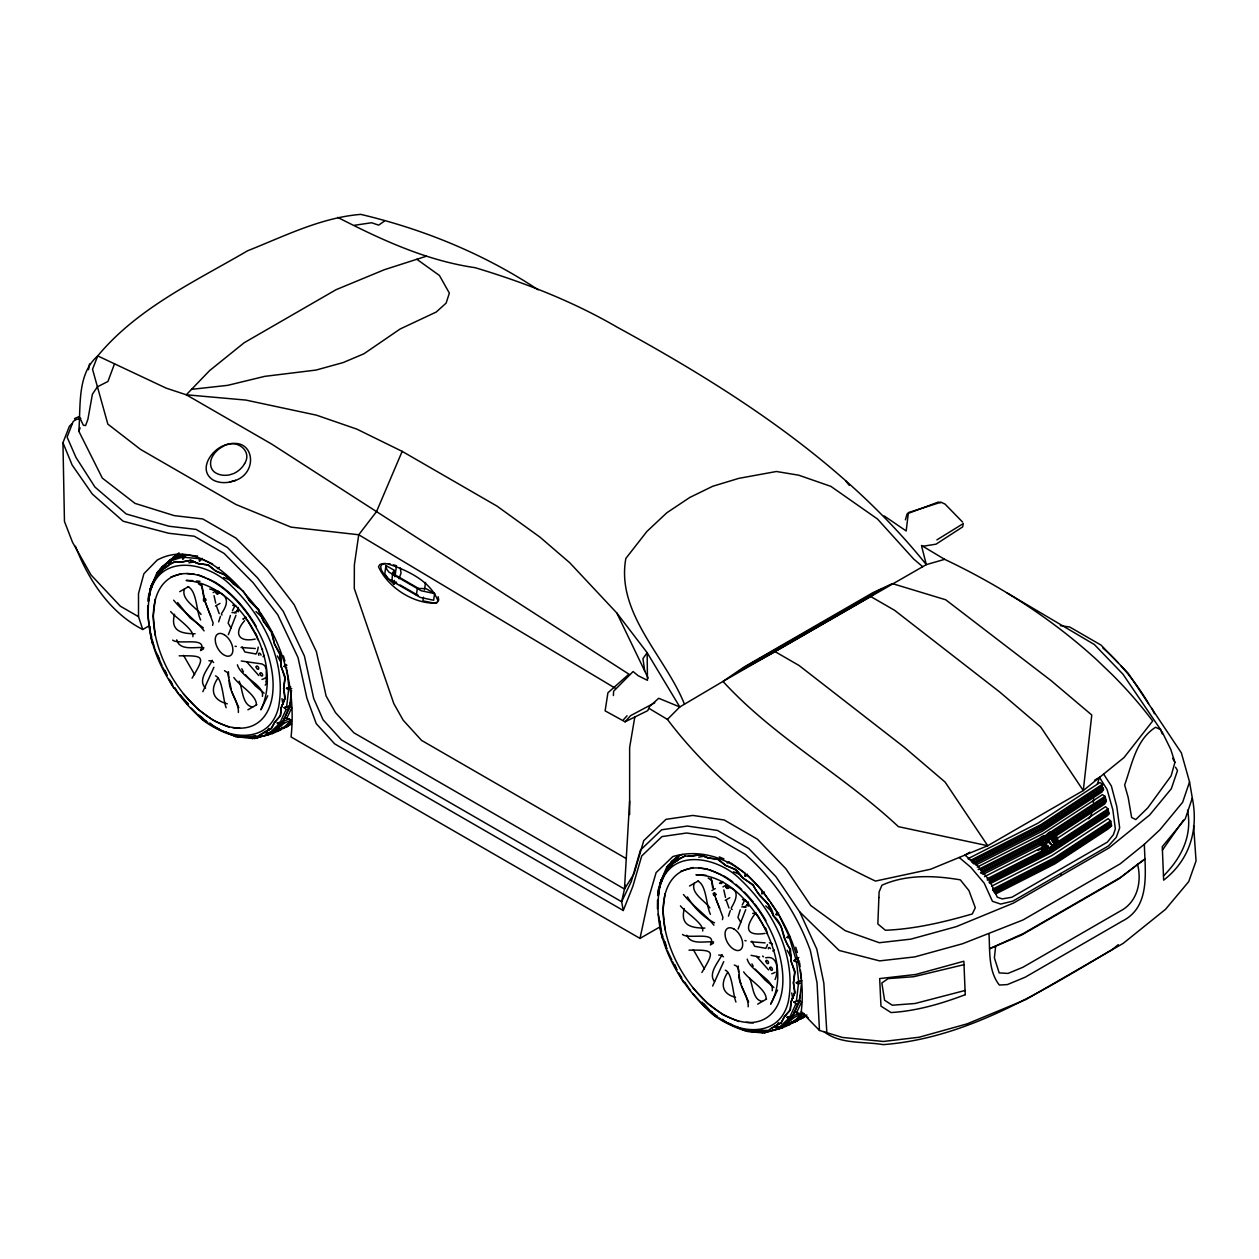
<?xml version="1.0" encoding="UTF-8"?>
<svg xmlns="http://www.w3.org/2000/svg" width="1259" height="1259" viewBox="0 0 1259 1259"><rect width="100%" height="100%" fill="white"/><g stroke="black" fill="none" stroke-linecap="round" stroke-linejoin="round"><path stroke-width="1.5" d="M769.485 901.098L764.15 893.355L761.711 893.654L762.466 890.916L747.846 875.398L745.045 876.059L745.092 873.195L730.755 862.856M174.529 614.25C170.107 630.995 181.233 633.765 195.129 633.749M684.329 908.589C679.907 925.334 691.034 928.103 704.93 928.072M226.305 575.206L215.793 571.051L208.427 564.882L198.23 563.576L191.148 560.239L181.878 561.955L174.891 561.703C159.578 567.683 150.293 583.358 148.578 599.315C149.632 582.587 160.129 567.919 175.646 561.624L181.878 561.955L190.314 560.428L198.23 563.576L207.798 565.023L215.793 571.051L225.55 575.363L233.356 583.861L241.649 589.904M663.855 875.981L658.52 889.106L658.378 893.638C659.417 876.909 669.93 862.258 685.447 855.963M71.968 423.638L69.339 426.376L62.95 442.743L72.156 465.043L92.316 494.063L123.162 521.226L168.58 533.234L194.311 536.24L224.118 553.441L253.075 582.681L277.767 614.785L298.021 657.56L306.881 698.1L316.277 723.689L334.674 743.88L623.284 910.509L621.631 901.712L624.48 889.027L353.873 732.801L335.476 712.61L326.081 695.944L316.402 651.69L294.165 604.682L267.286 569.729L235.952 538.112L202.778 518.96L174.246 515.623L135.012 503.38L102.325 478.105L78.813 431.223C80.922 406.232 76.799 374.049 97.73 355.919C137.514 307.983 194.877 281.623 247.535 250.809C284.282 236.251 320.809 217.618 360.766 214.376C423.874 229.311 483.991 253.909 538.144 289.79M1048.763 836.133L1050.683 834.843L1053.814 836.07L1055.561 834.276L1052.319 832.168L1048.039 835.268A6.358 5.02 84.9 0 0 1047.394 837.975L1046.796 837.44A6.5 5.13 84.9 0 1 1047.614 834.686C1048.558 829.917 1058.929 832.529 1053.814 836.07L1051.517 834.922M213.149 588.614L213.164 589.936M613.385 695.535L613.621 691.207L633.104 671.535L638.234 675.753L647.456 680.332L647.157 652.713L616.816 613.007L569.713 562.726L539.938 537.121L497.085 506.165L402.172 451.367L356.785 429.099L316.418 415.155L245.867 400.079L186.285 394.791L166.235 388.165L97.73 355.919L92.536 369.249L107.849 424.126L140.52 449.4L235.952 504.497L291.002 527.128L358.736 534.76L615.73 688.484M1175.513 767.172L1177.511 770.555L1171.295 788.779L1149.656 814.998L1108.943 847.968L1013.385 903.128L956.289 926.64L910.886 939.135L879.301 942.723L845.151 930.653L810.78 905.551L785.884 868.757L757.351 839.139L724.193 819.987L692.843 815.439L665.98 819.341L643.727 840.666L634.064 873.746L624.48 889.027L629.642 801.054M1162.026 731.668L1170.839 749.561L1174.915 762.387L1171.153 775.812L1147.783 807.837L1135.775 819.578L1131.621 817.469L1128.174 797.419L1124.649 784.971C1131.967 764.654 1135.791 739.93 1155.573 727.261L1160.436 729.543L1162.246 733.934M163.639 567.604L156.934 572.829L150.073 588.929L151.946 586.93M228.43 671.692L228.697 677.641M657.45 908.872L657.528 900.028M674.793 860.668L666.735 867.152L659.873 883.251L661.73 881.253M738.23 966.015L738.498 971.979M259.118 611.622L263.776 621.694L271.283 632.175L274.556 644.136L280.096 655.042L281.324 666.955L284.864 678.003L283.637 688.563L284.786 698.446L281.324 707.495L280.663 715.317L274.556 722.477L271.22 728.552L259.071 735.335M688.154 856.214L700.114 854.767L708.03 857.914L717.599 859.362L725.593 865.374L735.35 869.701L743.156 878.184L752.882 885.156L759.523 895.464L768.21 904.324L773.561 916.017L781.084 926.514L784.357 938.474L789.897 949.365L791.124 961.278L794.649 972.341L793.438 982.886L794.586 992.769L791.124 1001.834L790.463 1009.639L784.357 1016.816L781.021 1022.89L770.445 1028.713M149.852 595.114L150.262 591.274M995.649 946.312L994.39 957.863L999.174 972.892L1008.018 973.427L1022.953 967.242L1120.164 911.123C1137.365 902.341 1141.976 881.804 1137.569 864.366L1144.966 859.031L1120.683 877.334L1023.473 933.454L989.59 948.735L1021.679 934.996L1118.905 878.861L1137.569 864.366M148.688 601.015L150.073 588.929M290.2 702.632L288.956 708.738L286.092 709.525L284.125 707.684L286.627 706.913L288.61 689.649L291.742 688.579M285.352 715.883L289.759 706.157L291.521 690.483M658.473 895.338L659.873 883.251M800.205 995.208L798.757 1003.061L795.877 1003.864L793.925 1002.007L796.428 1001.235L798.411 983.971L801.542 982.917M802.125 1012.661L792.541 1016.013L779.746 1028.414L777.023 1028.996L776.032 1027.454L781.745 1027.218L791.533 1017.917L799.559 1000.48L801.322 984.806M1192.32 798.064C1198.694 829.964 1189.676 860.007 1163.646 880.151L1162.277 846.678L1185.238 818.869L1192.32 798.064L1189.55 781.933L1181.367 752.898L1128.158 673.203L1101.106 645.143L1069.725 627.013L1060.33 625.644M155.219 599.253L153.173 616.092L155.219 635.307M217.602 591.116L218.405 592.784M665.02 893.591L662.958 910.43L663.997 920.03M385.931 565.496L386.733 569.273L389.015 572.184L421.183 590.754L434.591 593.587L433.647 600.26L420.238 597.411L388.071 578.841L384.813 573.585L385.931 565.496L394.649 570.532L393.941 575.52M147.87 601.157L148.719 594.783M657.67 895.495L658.52 889.106M385.317 563.465L382.059 564.347L380.674 566.534L381.272 569.855L383.822 574.088L393.894 584.113L394.413 580.43M394.933 576.748L396.491 565.716L393.375 564.819M423.433 597.191L422.914 600.873L434.087 603.108L437.361 602.227M424.488 589.826L425.526 582.461M1091.821 811.457L1091.27 815.077L1088.673 818.759M1093.205 802.424L1093.756 798.804M217.335 728.457L235.291 736.531L237.746 735.98M1049.502 849.038L1049.723 847.779M1050.352 848.959L1050.84 846.851L1054.963 847.512M1050.84 846.851L1049.849 850.077M88.492 369.705L89.531 363.914M634.882 716.56L629.642 747.468L629.642 814.589M624.48 889.027L625.156 885.234M179.03 552.858L159.94 569.367L157.517 574.025L156.934 572.829M666.735 867.152L667.301 868.348L667.805 865.83L677.185 856.608M280.096 655.042L281.324 666.955L285.305 677.373L283.637 688.563L285.305 698.037L281.324 707.495L280.159 716.041L274.556 722.477L271.724 728.032L258.441 736.074L245.127 736.751M789.897 949.365L791.124 961.278L795.09 971.712L793.438 982.886L795.09 992.36L791.124 1001.834L789.96 1010.363L784.357 1016.816L781.524 1022.371L768.242 1030.397L749.971 1030.539M149.349 625.692L142.739 629.5L138.506 616.674L138.506 593.524L143.888 573.726L157.218 560.066C191.163 541.7 225.267 569.808 246.04 595.066C281.481 633.041 296.51 685.73 291.065 736.956L639.997 938.411L648.684 898.029L656.112 872.597L672.841 856.561C707.589 846.205 742.637 864.65 763.206 892.537C790.259 926.073 806.657 968.234 801.228 1011.748L819.483 1030.429L842.444 1037.447L883.425 1041.461L919.196 1037.227L967.132 1023.85L1026.054 999.457L1123.28 943.321L1165.551 909.297L1188.716 881.63L1196.05 860.967L1193.611 825.636M228.351 634.709L235.921 615.336M738.152 929.032L745.706 909.675M1183.429 820.144L1162.419 850.108M158.65 572.735L161.545 567.416L175.583 555.628M667.301 868.348L670.717 864.461L671.346 861.754L677.531 856.372M1048.967 836.102C1046.371 841.437 1054.507 851.572 1057.591 842.995L1056.254 839.517L1052.524 841.972L1051.58 839.564L1056.757 836.983L1057.088 837.802L1053.468 839.895L1051.58 839.564M905.378 519.81L907.141 513.798L938.223 502.089L940.756 502.687M220.467 616.312L218.657 621.852M730.267 910.65L728.442 916.174M1097.392 783.885L1099.532 777.385L1107.07 789.487L1112.846 809.836L1115.348 828.973L1113.365 834.733L1107.416 842.082L1011.858 897.258L1002.195 898.91L997.254 897.163L989.794 880.875L976.732 864.728L964.913 855.113L969.965 852.186M1189.55 781.933L1182.642 802.266L1159.932 829.76L1144.368 844.27L1120.164 863.863L1022.938 919.999L962.458 943.778L914.821 956.887L879.616 960.885L839.171 950.466L799.67 911.815L775.859 876.61L748.806 848.535L717.425 830.421L687.351 826.046L661.636 829.791L640.453 850.077L631.215 881.693L621.631 901.712L341.472 739.962L323.059 719.77L313.664 698.367L304.426 656.081L283.244 611.323L257.528 577.881L227.454 547.523L196.074 529.409L169.021 526.246L126.23 513.987L94.96 487.06L76.028 457.521L67.089 437.109L73.195 421.482L75.87 419.562L80.765 418.555M281.324 707.495L284.786 698.446M791.124 1001.834L794.586 992.769M799.496 961.042L796.617 962.206L793.925 960.696L795.751 958.807L789.503 938.112L787.017 937.467L788.653 935.295L779.038 915.183L776.032 914.601L776.96 911.941L770.555 902.64M1056.254 839.517L1053.374 841.909L1052.43 839.485L1056.757 836.983L1058.992 842.712L1057.765 845.308M230.413 615.494L228.147 623.126L230.979 628.021M740.213 909.816L737.947 917.449L740.764 922.359M1106.315 801.259L1051.564 837.188L1050.714 839.438L1104.725 803.997L1106.315 801.259L1105.056 796.317L1102.443 794.649L1043.003 833.663L977.189 867.089M78.813 431.223L80.12 427.887M244.624 463.564C253.232 449.967 234.615 437.975 223.142 446.378A19.703 14.903 -31.1 0 0 212.535 456.356C209.214 461.911 209.86 469.922 216.107 473.148A18.932 13.755 -19.6 0 0 229.28 474.942L233.985 473.431A19.625 15.045 -29.7 0 0 244.624 463.548M623.284 910.509L632.868 886.305L641.712 855.994L661.966 836.59L686.659 833.002L715.616 837.219L745.422 854.42A142.298 82.165 60 0 1 810.355 950.529L817.044 982.838L819.483 1030.429M221.442 613.605C231.31 599.725 226.022 592.879 209.702 589.007M731.243 907.928C735.823 900.264 740.874 889.609 727.702 887.028M286.029 726.585L289.334 725.247L288.248 724.492L287.32 726.726L277.625 729.968M789.314 1023.85L797.12 1021.065L802.125 1012.834M1052.524 841.972L1054.822 840.65L1055.53 842.476L1053.012 845.324M169.729 560.066L167.699 562.301L168.501 563.843L171.523 558.98L184.27 555.14L182.287 557.233L169.682 561.058M402.172 451.367L376.52 511.61L358.736 534.76L354.361 564.945L354.283 588.504L393.799 703.576L403.195 720.242L421.608 740.434L626.258 858.591M217.901 678.129C209.702 689.869 212.661 700.161 227.297 703.828M727.686 972.452C720.463 983.2 721.376 993.855 735.555 997.317M114.506 363.82L107.944 381.461L97.431 386.812L92.411 394.177L87.91 419.263L85.596 425.542L83.362 425.243L79.317 416.776M267.742 695.786L260.849 709.84C284.345 660.991 240.201 584.538 186.143 580.446L192.784 580.619M284.628 717.504L289.885 719.44L284.628 717.504L281.748 723.595L271.944 732.895L266.231 733.131L267.223 734.658L269.945 734.091L271.551 732.046L272.511 733.541L280.71 729.874L282.032 727.497L284.581 727.655L288.374 725.798L290.404 722.666M777.543 990.109L770.65 1004.178C786.497 975.615 773.057 941.402 757.713 915.576M155.66 577.456L150.812 586.175M157.233 574.025L158.697 570.846M213.92 667.301L202.856 691.695M281.748 723.595L278.695 724.334L277.216 722.949L279.97 722.886L286.092 709.525M279.97 722.886L282.787 722.225L288.956 708.738M667.034 868.348L668.498 865.169M723.72 961.624L712.657 986.033M791.533 1017.917L788.48 1018.657L787.017 1017.272L789.771 1017.225L795.877 1003.864M789.771 1017.225L792.572 1016.564L798.757 1003.061M773.781 1029.594L772.743 1030.617L782.311 1027.879L790.51 1024.212L791.832 1021.82L794.382 1021.978L798.159 1020.12L802.502 1012.692M286.958 717.929L291.663 707.967L289.759 706.157L284.125 707.684M797.844 1013.668L794.413 1011.843L796.758 1012.252L801.448 1002.29L799.559 1000.48L793.925 1002.007M232.459 610.678L235.024 605.579M742.259 905.001L744.824 899.902M398.993 578.731L401.054 573.144L400.252 567.903M267.018 731.432L268.623 728.316M776.819 1025.77L778.424 1022.638M664.595 874.643L668.56 867.687L674.368 861.675L684.691 856.026L691.663 856.293L699.091 854.924M1102.522 784.2L1040.831 824.676L970.705 860.29L968.014 858.685L1038.187 823.04L1099.925 782.531L1102.522 784.2L1102.16 786.639L1103.561 789.267L1101.987 792.021L1042.074 831.333L975.725 865.027M1057.686 844.049L1054.743 847.464M244.592 620.703C233.261 633.277 238.659 642.625 255.215 639.084M1041.335 840.115C1038.832 844.726 1052.524 843.955 1047.645 838.887L1045.537 840.493L1043.522 839.297M197.647 556.037L186.269 555.03L182.807 559.421L182.287 557.233M795.83 1020.907L806.877 1015.006M755.935 912.57C745.359 926.372 744.289 936.539 765.016 933.423M256.411 704.898C256.867 694.984 239.021 685.541 233.844 677.531M766.196 999.221C766.652 989.306 748.822 979.88 743.644 971.854M212.236 660.283C208.522 668.261 197.144 680.033 205.563 688.169M722.037 954.621C718.385 962.474 707.794 973.286 714.577 981.768M793.375 1021.08L798.049 1018.814L800.472 1018.956L804.312 1013.936M1163.473 875.934C1181.383 857.851 1192.462 836.086 1187.552 810.245M161.199 571.492L164.583 567.337M670.984 865.83L674.368 861.675M1056.757 838.683L1105.528 806.689L1107.999 808.923L1108.974 813.77L1107.306 815.801L1050.903 852.799L990.282 883.598M991.746 886.1L1052.02 855.475L1108.109 818.68L1110.58 820.915L1111.555 825.747L1108.298 828.831L1054.869 863.894L995.885 893.859M264.374 655.53L263.021 656.679M774.159 949.868L772.821 951.017M1057.796 845.151L1054.035 847.999L1050.525 847.087M1048.999 850.155L1044.419 852.563L1041.02 849.369L1043.711 847.889L1045.238 849.557M1049.015 851.037L1050.195 849.731M159.924 571.397L164.473 566.204M668.576 867.01L671.991 863.123M168.501 563.843L172.09 559.767L171.523 558.98M628.115 674.887L607.924 692.78L605.123 710.847L625.062 721.816L630.602 715.647L654.79 702.758M623.473 719.692L627.061 715.789M660.613 880.513L662.313 878.672M286.816 667.884L284.125 666.373L285.95 664.469M394.649 570.532L392.588 572.656L391.942 581.076L391.801 580.194M667.427 719.408L679.797 706.96L722.981 681.418L926.325 564.63L944.659 559.342A546.563 364.732 9.3 0 1 1096.809 659.889L1112.201 674.635A546.563 364.732 9.3 0 1 1152.693 721.014L1123.988 757.588L1083.275 790.558L987.717 845.718L930.621 869.229L875.461 881.08A546.563 364.732 9.3 0 1 812.952 847.401L793.469 835.032A546.563 364.732 9.3 0 1 667.427 719.408L649.188 708.487M184.097 557.296L198.891 558.618L199.473 561.073L202.243 558.319M284.581 727.655L291.427 721.092M794.382 1021.978L801.228 1015.415M158.005 571.507L167.699 562.301M192.076 678.16C205.154 656.128 204.792 655.561 179.203 655.845M269.001 733.525L278.695 724.334M667.805 865.83L677.484 856.639L678.286 858.166L679.467 855.38L682.63 854.42M701.877 972.483C714.955 950.451 714.593 949.884 689.003 950.167M778.802 1027.863L788.48 1018.657M1049.392 850.643L1045.269 852.485L1041.87 849.29L1043.711 847.889L1041.02 849.369M728.93 887.044L727.088 888.099L725.971 886.163L726.805 885.675L727.922 887.611M1044.687 840.571L1047.645 838.887M199.473 561.073L201.613 559.185L212.614 563.906M226.148 707.715C223.032 700.319 222.686 678.601 215.525 675.847M735.948 1002.038C732.832 994.641 732.486 972.924 725.326 970.17M177.204 554.542L161.545 567.416M291.254 720.179L284.329 723.107L276.901 729.575L282.409 728.489L291.175 720.872M794.13 1017.445L786.702 1023.897L792.21 1022.812L802.424 1013.92L794.13 1017.445L792.541 1016.013L787.017 1017.272M200.622 619.995C196.278 611.496 197.002 591.352 188.22 586.757M710.422 914.333C706.079 905.819 706.803 885.691 698.021 881.095M170.61 561.309L173.648 558.839M393.894 584.113L396.365 582.099M1046.103 849.463L1047.457 847.165L1045.788 845.403M1118.291 944.659L1112.248 949.538C1041.35 991.557 967.557 1038.266 883.173 1044.624C863.69 1041.272 840.241 1044.561 823.89 1031.562M745.045 876.059L747.437 874.171M184.506 588.913C180.509 599.19 195.963 607.2 201.078 614.439M694.291 883.236C690.278 893.087 705.04 900.893 709.903 907.881M671.346 861.754L674.808 859.11M1056.82 846.316L1050.903 847.874M192.926 636.708C194.043 629.232 175.662 617.776 170.642 611.544M702.727 931.031C703.923 923.429 685.274 912.319 680.442 905.866M674.273 860.526L677.436 858.245M265.224 685.179L266.263 683.637L266.294 669.206L264.752 665.618L261.935 663.934L241.256 660.991M775.025 979.518C778.55 972.121 778.55 954.81 765.677 957.8M384.137 221.285L378.707 225.141L371.547 222.749L354.471 225.282M170.846 560.381L173.128 558.791M761.711 893.654L764.26 891.923M217.366 568.675L219.365 567.368M727.167 863.013L729.15 861.707M1102.695 785.191L1041.24 825.526L971.381 861.014L971.806 861.896M1102.05 786.072L1040.91 826.187L971.429 861.486M1102.443 787.725L1041.618 827.635L972.483 862.761L973.349 863.233L1042.468 828.123L1103.293 788.213M1103.561 789.267L1042.924 829.067L973.994 864.083M1105.056 796.317L1045.662 835.299L978.133 869.591M1050.856 832.986L1105.308 797.262M1045.741 836.81L1104.757 798.08M1048.07 837.188L1105.182 799.717M1048.936 837.66L1106.047 800.189M1107.999 808.923L1054.46 844.065L1051.564 837.188M1050.95 847.417L1108.188 809.867M1058.662 842.57L1107.621 810.45M1107.951 812.055L1051.013 849.4L989.81 880.497M1108.77 812.732L1051.863 850.061L988.929 882.04M1108.974 813.77L1052.194 851.021L989.401 882.921M1110.58 820.915L1054.601 857.647L992.721 889.09M1110.768 821.844L1054.9 858.512L993.131 889.893M1110.202 822.426L1054.46 859L992.816 890.318M1110.532 824.031L1054.979 860.495L993.54 891.702M1111.351 824.708L1055.813 861.14L994.468 892.316M1111.555 825.747L1056.144 862.116L994.925 893.213M936.885 539.891L963.308 523.555L962.663 526.907L936.035 544.171L921.682 546.453L926.325 564.63C844.002 462.179 731.369 389.55 617.225 327.214C572.609 301.247 524.499 282.52 475.162 267.695C426.093 260.55 381.414 239.761 337.695 217.382M262.423 696.416C264.579 684.802 240.878 677.405 237.4 664.799M772.208 990.754C774.379 979.124 750.679 971.743 747.201 959.138M235.417 480.45C258.803 472.345 254.176 436.637 227.58 444.521C213.117 446.851 196.609 469.355 212.96 479.899A23.622 17.17 -19.7 0 0 229.406 482.15L235.417 480.45L229.406 482.15M212.629 625.298L213.117 622.953L205.296 602.101M722.43 919.621L722.918 917.276L715.096 896.424M238.376 712.452C239.1 702.679 228.839 691.411 229.122 680.364M748.176 1006.775C748.9 997.018 738.64 985.734 738.923 974.702M179.722 591.667L188.567 586.568M213.149 592.596L216.438 590.691M205.248 601.173A1.637 0.944 60 0 0 204.241 598.576L203.36 599.142L204.477 601.078L205.957 600.213L204.839 598.277M203.596 600.291L205.311 600.59M204.005 598.765L205.721 599.064M216.816 591.462L218.531 591.761L217.65 590.975L216.17 591.824L216.406 592.989L218.122 593.272M218.767 592.91L217.288 593.76L216.406 592.989M215.415 606.051L219.995 603.407M234.426 612.598L238.266 610.363L238.203 607.405M246.072 617.24L242.877 619.082L243.868 618.736M203.643 648.81L200.574 650.573C208.333 636.11 178.794 645.253 172.688 640.123M247.897 709.808L256.773 704.694M689.523 886.006L698.367 880.891M722.682 881.505L719.503 883.346L721.863 883.472M711.917 890.506L715.222 888.602M722.949 886.918L726.238 885.014M715.112 894.913L713.161 893.465L714.907 895.023M714.671 893.874L715.521 893.386L715.757 894.551L714.278 895.401L713.397 894.614A1.637 0.944 60 0 0 715.033 895.495A1.637 0.944 60 0 0 714.341 893.119A1.637 0.944 60 0 0 715.694 894.929M726.207 887.312L727.041 886.824M726.616 885.785L728.332 886.084M639.997 938.411L660.346 926.671M725.215 900.374L729.795 897.73M744.226 906.921L748.066 904.702L748.003 901.727M713.444 943.133L710.375 944.911C718.023 930.338 688.358 939.733 682.488 934.446M776.032 914.601L778.692 913.058M1094.48 780.297L1099.532 777.385M757.698 1004.131L766.574 999.016M1038.093 850.454L1044.797 846.583M263.776 732.486L271.22 728.552M773.561 1026.809L781.021 1022.89M162.143 569.194L167.825 566.298M671.944 863.532L677.625 860.621M980.462 869.465L1039.147 839.643M980.383 870L1038.864 840.304M981.406 871.307L1044.734 839.124M980.541 872.66L1045.584 839.611M981.202 873.494L1043.428 841.878L1046.323 848.755L987.213 878.782M982.886 874.47L1042.578 844.144M984.507 876.673L1043.742 846.583L1046.323 848.755M987.607 879.6L1042.389 851.776M987.292 880.041L1043.664 851.399M288.61 689.649L286.47 688.39L288.83 687.209L287.021 669.804M798.411 983.971L796.27 982.712L801.527 980.572M625.062 721.816L647.724 710.643L649.675 706.362L658.709 698.289L679.797 706.96L647.157 652.713L642.956 658.614L644.734 671.031M752.677 913.42L754.771 913.121L757.351 914.994M787.017 937.467L789.771 936.129M1042.908 836.621C1038.423 837.66 1038.518 845.308 1043.16 845.78M1048.306 851.43L1045.049 851.824L1042.83 849.526M800.472 1018.956L804.328 1017.146L804.265 1015.808M78.562 416.808L74.533 418.602L75.87 419.562M288.043 719.345L282.74 721.69L274.556 729.26L276.791 729.779L273.297 731.29M795.594 1019.806L800.582 1017.634M781.745 1027.218L781.351 1026.384L790.085 1022.591M286.155 726.506L291.443 724.271M794.177 1021.568L802.99 1017.854M261.762 735.854L257.733 737.522L254.05 737.066M252.681 707.054C242.216 705.528 242.751 688.941 239.163 681.213M795.751 958.807L798.867 957.548M762.482 1001.377C752.662 1000.37 753.087 985.042 749.546 978.101M284.125 666.373L286.942 665.24M793.925 960.696L798.143 959.012M1042.059 839.548L1046.056 839.942L1044.734 838.683L1042.924 838.998L1041.366 841.264L1042.295 842.806M1043.695 839.155L1041.649 841.311L1043.239 842.649M1051.533 834.764C1044.671 836.826 1053.075 851.005 1056.38 842.397L1054.822 840.65M1045.222 849.778L1046.953 849.384C1050.148 847.512 1047 843.357 1043.931 845.702M286.47 688.39L290.735 686.989M796.27 982.712L801.952 980.84M426.25 256.254L384.325 269.725L336.09 289.68L244.183 342.731L209.623 370.587L186.285 394.791L271.802 444.159L629.374 674.478M170.831 577.047L181.548 573.742M680.631 871.37L693.127 867.514M245.93 737.082L255.42 737.931L252.603 738.545L251.926 737.554L254.617 738.482L267.223 734.658M254.617 738.482L269.945 734.091M759.523 1031.751L765.22 1032.254L762.403 1032.868L761.711 1031.876L764.418 1032.805L777.023 1028.996M779.746 1028.414L764.418 1032.805M965.071 990.487L915.041 1003.502L892.269 1005.217L884.589 1000.228L881.835 982.98L888.177 978.605L913.688 976.716L964.001 964.662M173.238 557.06L182.791 554.322M275.076 731.51L280.71 729.874M262.942 736.295L272.511 733.541M782.988 1026.368L790.51 1024.212M286.627 706.913L289.743 706.031M796.428 1001.235L799.544 1000.354M208.915 660.739L212.047 660.912L213.621 662.517M718.716 955.077L721.832 955.251L723.421 956.856M751.056 955.329L759.586 957.029M727.167 1022.623L745.092 1030.853L750.254 1030.916M793.312 1021.946L797.12 1021.065M277.216 722.949L280.899 722.099M266.231 733.131L271.551 732.046L271.944 732.895M776.032 1027.454L779.573 1026.746M232.679 605.217L236.251 606.303M742.464 899.54L746.052 900.641M188.913 562.836L194.169 561.876M698.714 857.159L703.954 856.214L708.03 857.914L718.212 859.205L725.593 865.374L736.106 869.528L743.156 878.184L753.386 884.857C757.761 897.258 771.673 902.388 773.561 916.017C784.42 924.484 781.918 939.104 790.463 949.081L791.124 961.278M255.341 735.933C245.474 738.577 235.087 737.522 226.305 732.093M763.253 1030.554C747.5 1034.394 731.605 1026.73 718.999 1017.854M1043.774 842.523L1048.558 842.507M1042.389 842.727L1047.457 842.318L1046.827 839.643M203.816 647.598C195.224 646.764 179.549 651.155 176.779 639.824M224.495 670.685L227.643 672.684M713.617 941.921C705.229 941.04 690.593 945.336 686.832 935.201M734.296 965.024C741.472 966.802 737.695 978.463 741.032 983.515M198.418 583.735L202.007 586.206L204.351 598.088M708.219 878.058L711.807 880.545L713.334 888.35M191.525 389.361L227.737 385.333L264.736 376.362L316.04 370.067L343.093 362.592L363.961 353.763L400.11 329.008L436.275 312.012L446.127 303.104L449.353 293.111L439.454 275.501L416.839 259.275M1044.781 845.623C1034.772 848.566 1039.635 830.877 1046.764 837.896M1055.593 834.371L1052.194 832.12M1055.53 842.476L1057.591 842.995M1058.142 842.775L1058.992 842.712M1052.288 831.884L1048.873 832.671L1046.764 834.764A6.5 5.13 84.9 0 0 1045.946 837.503L1042.908 836.48M173.648 600.181C182.162 610.914 195.554 619.995 204.115 630.885M683.448 894.504C691.962 905.237 705.355 914.333 713.916 925.208M255.294 648.542L241.051 647.472M765.094 942.865L750.852 941.795M237.432 736.893L240.91 736.971M747.232 1031.231L750.71 1031.294M235.103 646.26L236.299 646.465M744.903 940.583L746.099 940.788M252.603 738.545L235.291 736.531M747.61 1031.546L762.403 1032.868M390.243 563.922L383.271 563.56L379.919 564.473L378.487 566.692C387.835 587.497 413.692 604.178 436.574 603.14L438.73 600.039L438.132 596.719M186.962 573.553L194.248 574.261M196.388 580.981L199.976 581.328M232.742 727.576L240.013 728.3M698.588 868.049L707.668 868.962M706.189 875.304L695.944 874.769C728.615 875.335 751.513 904.104 766.227 930.307M728.631 887.233L727.372 885.675M715.82 894.535L714.593 893.245M746.178 1022.277L753.449 1022.985M255.01 653.814L244.875 651.973L242.074 646.843M764.811 948.137L754.676 946.296L751.875 941.165M769.375 942.802L772.381 943.935M209.891 722.965C218.484 731.243 230.082 735.665 241.885 736.468M746.556 1030.035L743.156 1029.532L752.851 1031.656M1044.388 849.636L1046.072 849.699M233.356 735.209L243.05 737.318M784.357 1023.598L786.592 1024.102M388.339 564.032C407.475 570.374 430.484 581.044 437.99 600.905M700.114 854.767L703.954 856.214M190.314 560.428L198.23 563.576M223.598 577.503L229.547 579.864L237.746 586.71M733.399 871.826L739.348 874.202M219.302 729.181L209.199 723.516M725.593 1022.056L732.596 1024.968M197.883 574.623L205.689 577.944M207.247 578.605L211.937 580.604M709.242 869.623L721.722 874.926M215.053 721.25L229.107 727.214M738.907 1021.553L723.296 1014.911L707.668 1003.517L693.127 988.158M719.267 856.891L723.988 858.921M714.514 922.831C703.23 917.323 693.898 907.471 687.43 896.896M736.106 1026.415L741.394 1028.76M702.711 855.412L708.03 857.914M203.344 627.879L190.015 617.823L177.629 602.573M267.317 682.394L266.184 681.733M796.758 1012.252L799.685 1013.763M871.181 596.797L894.598 610.316L1000.008 692.245L1040.674 726.931L1083.275 790.558L1091.773 715.018L1051.108 680.631L945.698 599.772L892.379 583.609L872.991 592.611L743.597 667.317L722.981 681.418C774.49 737.648 842.885 774.631 898.407 826.659L987.717 845.718L945.116 782.091L904.466 747.405L799.056 665.492L775.623 651.957M434.591 593.587L425.888 588.567L417.311 588.52L416.367 595.177L418.193 595.444L400.047 584.963M392.745 573.537L419.137 588.771M393.453 581.154L396.742 583.059M138.506 616.674L120.345 606.193L90.963 574.891L72.518 542.267L64.461 521.478L62.95 442.743M142.739 629.5C110.005 612.803 88.35 579.832 75.446 546.249M1007.169 593.02L1094.386 644.545L1122.934 674.163L1160.971 730.126M921.446 545.446L944.659 559.342M702.129 1002.18L711.839 1013.243L717.614 1016.721L704.033 1005.957L700.051 1001.283M202.605 717.85L198.23 714.923L202.054 718.905L207.814 722.383M262.58 649.613L261.604 648.983M773.892 987.481L765.142 980.163L755.321 969.162M264.107 693.158L255.341 685.84L245.521 674.84M708.03 1009.246L712.405 1012.189M884.133 515.891L906.181 530.968L908.384 512.602L940.992 502.199L945.005 504.072L962.584 522.06M799.119 1019.585L798.049 1018.814L798.159 1020.12M722.351 1019.349L727.135 1022.796M213.495 720.589L197.883 709.195L183.326 693.835M198.23 714.923L206.445 721.328M669.741 863.69L670.717 864.461M159.94 569.367L160.916 570.138M711.839 1013.243L716.025 1016.627M202.054 718.905L206.224 722.304M196.908 713.822L191.258 708.125M959.169 857.473L970.72 867.215L984.223 883.173L992.438 901.302L1000.669 904.072L1012.865 901.114L1108.424 845.954L1116.277 837.329L1119.66 827.855L1116.812 806.626L1111.367 786.009L1103.624 774.065M922.674 566.676L913.641 558.996L877.476 518.991L830.893 486.383L798.725 475.194L776.425 471.496L738.828 478.357L712.799 486.242L689.822 497.431L666.845 512.759L646.937 531.424L625.849 558.414C615.84 613.338 665.743 656.915 684.455 704.206M801.228 1011.748L808.309 1017.933M284.329 723.107L282.787 722.225M793.076 1022.969L791.832 1021.82L792.21 1022.812M283.275 728.646L282.032 727.497L282.409 728.489M259.071 609.797L249.723 601.125L243.081 590.817M765.755 905.898L771.043 910.824M258.41 610.001L249.723 601.125L247.094 596.577M255.955 611.575L261.243 616.485M698.761 1000.055L692.749 993.445M188.488 703.938L178.463 693.693L174.954 687.76M187.67 704.489L180.1 694.653M768.572 969.902L756.565 956.447M258.787 675.564L246.481 661.573M709.273 1009.576L703.781 1003.801M704.442 968.958L693.331 949.695M194.641 674.619L183.531 655.372M1043.742 848.692L1046.229 850.03C1052.555 845.387 1045.175 845.135 1041.775 844.333C1038.171 840.918 1044.199 834.308 1047.394 838.431M735.35 869.701L743.156 878.184M225.55 575.363L229.547 579.864M1054.475 835.315C1051.029 830.72 1046.119 838.053 1048.81 841.594M690.53 990.66L684.754 982.083M168.659 678.821L172.656 685.022M748.617 1001.975L741.551 985.797M238.817 707.637L231.75 691.459M227.486 576.653L233.356 583.861M845.67 480.891L849.306 485.376M259.181 611.669L263.776 621.694L271.724 631.703M1042.861 847.968L1043.601 849.038M678.632 972.939L681.686 977.519M169.855 680.143L171.901 683.181M753.228 966.251L751.938 963.938M243.428 671.928L241.807 668.734M781.351 1026.384L782.311 1027.879M676.602 969.776L672.526 961.561M166.817 675.453L162.741 667.239M256.427 635.984L247.929 621.254M683.668 982.555L678.459 973.16M170.343 682.299L173.868 688.232M1049.329 842.759L1049.88 843.719M787.111 950.246L790.558 956.242M277.31 655.908L280.757 661.919M671.85 959.925L667.396 950.639M153.692 644.466L154.951 649.738L159.594 659.197M162.049 665.586L157.045 654.633M1172.633 758.28L1174.915 762.387M210.127 614.502L210.93 616.06M227.659 672.699L231.231 689.177M616.816 613.007L648.117 678.066M719.66 908.274L715.694 898.69M209.875 613.936L204.761 600.811M1151.969 708.424L1154.393 713.68M799.67 911.815L816.808 949.144L823.842 983.137L826.848 1032.679M768.21 904.324L773.561 916.017M659.7 920.911L660.629 931.188L663.068 937.042M149.9 626.589L150.828 636.865L153.268 642.704M674.871 964.662L676.933 969.729M165.071 670.339L167.132 675.406M260.424 613.196L263.776 621.694M1055.923 837.062L1057.576 841.358M1053.468 839.895L1053.862 840.902M728.992 908.007L726.522 901.035M219.192 613.668L216.721 606.696M1046.622 842.381L1045.977 839.722M795.751 947.24L797.356 952.544M283.354 655.86L284.912 661.022M661.557 931.597L658.284 914.097M150.765 633.639L151.772 637.274M1060.645 873.541L1061.164 875.54M725.483 897.399L723.831 889.94M215.698 603.077L214.03 595.617M665.13 941.874L666.829 948.971L663.493 938.805M150.262 631.829L147.665 614.549L147.728 605.689M660.629 931.188L662.297 938.223M150.828 636.865L152.512 643.9M203.738 597.191L201.409 584.066M272.133 633.482L274.556 644.136L280.663 654.759L281.324 666.955M727.497 886.572L727.733 887.721M713.995 892.977L714.231 894.142M217.697 592.234L217.933 593.398M217.004 591.352L217.24 592.501M204.887 599.552L205.123 600.7M204.194 598.654L204.43 599.803M712.657 887.815L711.209 878.389M659.873 922.17L660.408 924.924M791.754 992.973L792.666 998.324M281.953 698.635L282.882 704.001M256.993 736.546L257.198 737.947M288.217 724.507L288.374 725.798M664.201 921.95L665.02 929.646M799.685 962.899L800.079 966.644M800.472 970.374L801.369 979.03M796.617 962.206L798.631 981.532M1144.368 844.27C1144.872 870.473 1151.182 906.622 1122.399 921.069L1025.188 977.204L1007.357 984.585L999.347 985.042C988.142 970.894 990.046 950.954 988.992 933.973M1102.868 648.039A142.298 82.165 60 0 1 1118.134 662.738M1120.825 665.665A142.298 82.165 60 0 1 1148.554 703.529M729.37 886.824A1.637 0.944 60 0 1 727.088 885.848A1.637 0.944 60 0 1 727.938 888.02A1.637 0.944 60 0 1 726.349 887.878A1.637 0.944 60 0 1 725.845 885.691M775.198 972.278A49.369 28.501 60 0 1 771.767 973.774M741.74 906.921A24.818 14.321 60 0 1 745.973 907.346M765.708 928.182A24.818 14.321 60 0 1 767.455 934.084M767.455 944.565A24.818 14.321 60 0 1 765.708 948.436M731.227 909.092A1.826 1.054 60 0 1 732.203 909.517M748.601 906.087A1.826 1.054 60 0 1 746.839 904.529M747.626 902.797A1.826 1.054 60 0 1 748.601 903.521M768.368 948.814A1.826 1.054 60 0 1 770.508 948.609M763.583 956.761A1.826 1.054 60 0 1 762.608 956.053M723.296 875.603A85.313 49.258 60 0 1 732.738 881.914M735.854 884.369A85.313 49.258 60 0 1 741.645 889.499M744.352 892.143A85.313 49.258 60 0 1 753.449 902.341M754.566 903.757A85.313 49.258 60 0 1 765.944 920.628M204.241 601.267A1.637 0.944 60 0 1 203.423 600.386M218.405 593.162A1.637 0.944 60 0 1 217.24 591.148M219.57 592.501A1.637 0.944 60 0 1 218.987 593.319M265.397 677.956A49.369 28.501 60 0 1 261.966 679.451M231.939 612.598A24.818 14.321 60 0 1 236.173 613.007M245.253 618.263A24.818 14.321 60 0 1 247.425 620.357M255.907 633.844A24.818 14.321 60 0 1 257.67 639.745M258.189 647.063A24.818 14.321 60 0 1 255.907 654.113M221.427 614.77A1.826 1.054 60 0 1 222.072 614.943M238.502 611.732A1.826 1.054 60 0 1 237.054 610.206M237.825 608.475A1.826 1.054 60 0 1 238.502 608.852M258.898 655.341A1.826 1.054 60 0 1 259.165 653.153A1.826 1.054 60 0 1 261.054 655.152M213.495 581.265A85.313 49.258 60 0 1 256.144 626.305M878.892 897.525L877.853 923.964L885.407 930.259C914.852 929.063 944.045 922.107 972.31 913.955L975.3 907.723L968.958 890.601L960.302 879.852C934.697 875.477 906.118 874.202 881.914 885.25L879.097 891.97L878.892 897.525M149.915 593.272C141.449 638.455 164.945 683.983 197.002 714.608C219.601 738.215 268.639 748.601 278.538 707.322C287.005 662.14 263.509 616.611 231.467 585.986C208.852 562.364 159.814 551.993 149.915 593.272M659.716 887.595C651.249 932.777 674.745 978.306 706.787 1008.931C729.402 1032.553 778.44 1042.924 788.339 1001.645C796.805 956.478 773.309 910.934 741.252 880.309C718.653 856.702 669.599 846.316 659.716 887.595M747.405 665.492L739.458 671.047L771.594 653.61L868.6 597.6L880.733 589.48L747.405 665.492M965.244 994.704C941.339 1003.738 916.646 1011.024 891.026 1012.551L880.97 1006.146L879.679 978.573L915.718 974.482L963.859 961.231L965.244 994.704M224.071 634.615L221.789 633.639A12.496 7.208 60 0 0 215.226 639.714L215.541 642.531A12.496 7.208 60 0 0 224.071 655.026L226.352 656.002A12.496 7.208 60 0 0 232.899 649.927L232.6 647.11A12.496 7.208 60 0 0 224.071 634.615M733.871 928.937L731.573 927.977A12.496 7.208 60 0 0 725.027 934.052L725.326 936.853A12.496 7.208 60 0 0 733.871 949.349L736.153 950.325A12.496 7.208 60 0 0 742.7 944.25L742.401 941.433A12.496 7.208 60 0 0 733.871 928.937M663.147 910.635A84.668 48.881 60 0 0 752.945 1022.371A84.668 48.881 60 0 0 752.945 902.624A84.668 48.881 60 0 0 663.147 910.635M769.863 967.982A1.826 1.054 60 0 0 771.798 970.374A1.826 1.054 60 0 0 771.798 967.809A1.826 1.054 60 0 0 769.863 967.982M765.991 961.262A1.826 1.054 60 0 0 767.911 963.654A1.826 1.054 60 0 0 767.911 961.089A1.826 1.054 60 0 0 765.991 961.262M153.346 616.312A84.668 48.881 60 0 0 243.16 728.032A84.668 48.881 60 0 0 243.16 608.286A84.668 48.881 60 0 0 153.346 616.312M215.887 591.935A1.637 0.944 60 0 0 217.634 594.106A1.637 0.944 60 0 0 217.634 591.777A1.637 0.944 60 0 0 215.887 591.935M260.078 673.644A1.826 1.054 60 0 0 261.998 676.052A1.826 1.054 60 0 0 261.998 673.471A1.826 1.054 60 0 0 260.078 673.644M256.191 666.924A1.826 1.054 60 0 0 258.126 669.332A1.826 1.054 60 0 0 258.126 666.766A1.826 1.054 60 0 0 256.191 666.924"/></g></svg>
